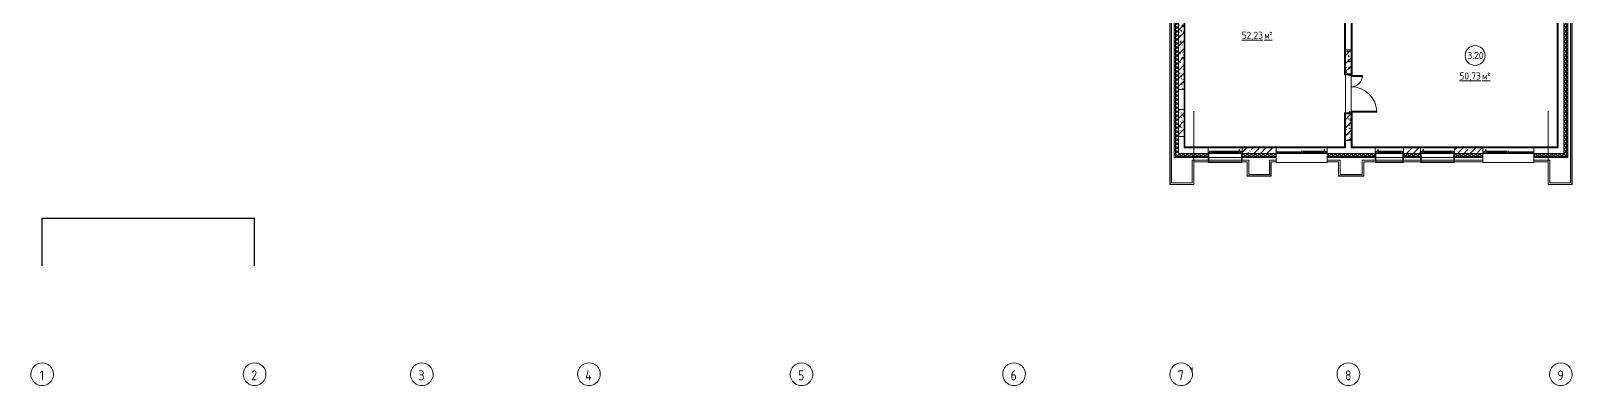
# Model space of a CAD drawing. Header units: millimetres. Extents: x -584918 to 2941280, y 3000189 to 4229862.
# Drawn here: x -465433 to -411033, y 4013582 to 4026106 of the extents above; entities that cross this region are included whole.
import ezdxf

# ---------------------------------------------------------------- set-up
doc = ezdxf.new("R2010")
doc.units = ezdxf.units.MM
doc.linetypes.add('ASVP_Невидимые', pattern=[5, 3, -2])
doc.layers.get('Defpoints').update_dxf_attribs({"lineweight": 0})
for name, color, linetype, lineweight in [('_ Окна', 7, 'Continuous', 0), ('Двери', 7, 'Continuous', 0), ('Линии', 7, 'Continuous', 0), ('Марки помещений', 7, 'Continuous', 0), ('Обобщенные модели', 7, 'Continuous', 0), ('Окна', 7, 'Continuous', 0), ('Оси', 7, 'Continuous', 0), ('Перекрытие', 7, 'Continuous', 0), ('Разрезы', 7, 'Continuous', 0), ('Стены', 7, 'Continuous', 0), ('Стены внутренние', 7, 'Continuous', 0), ('Стены наружные', 7, 'Continuous', 0), ('Стены несущие', 7, 'Continuous', 0), ('Стены отделка', 7, 'Continuous', 0), ('Стены перегородки', 7, 'Continuous', 0), ('Стены разрез', 7, 'Continuous', 0), ('Стены штриховка', 7, 'Continuous', 0)]:
    doc.layers.add(name, color=color, linetype=linetype, lineweight=lineweight)
doc.styles.add('GOST Common_1', font='', dxfattribs={"height": 700})
doc.styles.add('GOST Common_2', font='', dxfattribs={"height": 500})
doc.styles.add('GOST Common_3', font='', dxfattribs={"width": 0.9, "height": 500})
doc.styles.add('GOST Common_5', font='', dxfattribs={"width": 0.9, "height": 500})
doc.styles.get("Standard").update_dxf_attribs({"font": 'arial.ttf'})
doc.styles.get('GOST Common_1').set_extended_font_data('GOST Common')
doc.styles.get('GOST Common_2').set_extended_font_data('GOST Common')
doc.styles.get('GOST Common_3').set_extended_font_data('GOST Common')
doc.styles.get('GOST Common_5').set_extended_font_data('GOST Common')
doc.dimstyles.new('ISO-25', dxfattribs={"dimtxt": 2.5, "dimasz": 2.5, "dimexe": 1.25, "dimexo": 0.625, "dimtad": 1, "dimtxsty": 'Standard', "dimcen": 2.5, "dimadec": 0, "dimazin": 0, "dimtfac": 1, "dimtmove": 0, "dimatfit": 3, "dimfxl": 1, "dimarcsym": 0})
pattern_1 = [(45, (-440814.02, 4025236.82), (-141.4214, 141.4214), [])]
pattern_2 = [(50, (-440814.02, 4025236.82), (364.368, -31.8783), [38.1, -419.1]), (355, (-440814.02, 4025236.8), (-70.486, 382.113), [30.48, -335.28]), (100.451, (-440783.66, 4025234.16), (293.885, 350.2334), [32.38, -356.18]), (46.184, (-440814, 4025338.4), (542.1585, -84.086), [57.15, -628.65]), (96.636, (-440768.84, 4025331.4), (474.805, 494.855), [48.57, -534.27]), (351.184, (-440814, 4025338.4), (474.81, 494.85), [45.72, -502.92]), (21, (-440763.22, 4025313.02), (303.2285, -204.5305), [38.1, -419.1]), (326, (-440763.22, 4025313), (123.604, 368.376), [30.48, -335.28]), (71.451, (-440737.95, 4025295.97), (426.834, 163.843), [32.38, -356.18]), (37.5, (-440814.02, 4025236.82), (6.17665, 169.11015), [16.764, -314.452, 16.764, -323.596, -336.55]), (37.5, (-440814.02, 4025236.82), (6.17665, 169.11015), [-671.576, 16.764, -319.786]), (7.5, (-440814.02, 4025236.82), (133.6389, 200.3615), [16.764, -177.292, 16.764, -306.832, -128.27]), (7.5, (-440814.02, 4025236.82), (133.6389, 200.3615), [-517.652, 16.764, -111.506]), (327.5, (-440927.3, 4025236.82), (271.1818, -11.4584), [16.764, -110.236, 16.764, -379.476, -525.78]), (327.5, (-440927.3, 4025236.82), (271.1818, -11.4584), [-523.24, 16.764, -509.016]), (317.5, (-440978.1, 4025236.82), (296.2585, 50.8528), [16.764, -148.336, 16.764, -246.38, -373.38]), (317.5, (-440978.1, 4025236.82), (296.2585, 50.8528), [-428.244, 16.764, -356.616])]
pattern_3 = [(45, (-440814.02, 4025236.82), (-224.5064, 224.5064), []), (45, (-440589.5, 4025236.82), (-224.5064, 224.5064), [396.875, -79.375, 3.353, -76.022])]
pattern_4 = [(45, (-440814.02, 4025236.82), (-70.71068, 70.71068), []), (135, (-440814.02, 4025236.82), (-70.71068, -70.71068), [])]

# ---------------------------------------------------------------- blocks, each defined once
blk = doc.blocks.new('ASVP_ДверьДеревянная_2 полотна - Межкомнатная 1300х2000h_полотна_ Г Л _1220 в свету_-7189999-АР Этаж 03')
at = {"layer": 'Двери', "lineweight": 18}
for p, q in [((650, 1000), (610, 1000)), ((610, 1000), (610, 100)), ((650, 100), (650, 1000)), ((-680, 100), (-650, 100)), ((-680, 30), (-680, 100)), ((-640, 30), (-680, 30)), ((-650, 500), (-610, 500)), ((-650, 100), (-650, 500)), ((-610, 100), (-650, 100)), ((-650, 100), (-650, 60)), ((-650, 60), (-640, 60)), ((-640, 60), (-640, 30)), ((-610, 500), (-610, 100)), ((610, 100), (650, 100)), ((650, 60), (640, 60)), ((640, 60), (640, 30)), ((640, 30), (680, 30)), ((680, 100), (650, 100)), ((650, 100), (650, 60)), ((680, 30), (680, 100))]:
    blk.add_line(p, q, dxfattribs=at)
at = {"layer": 'Двери', "linetype": 'ASVP_Невидимые', "lineweight": 18}
for p, q in [((-700, 100), (-680, 100)), ((-700, 30), (-700, 100)), ((-680, 30), (-700, 30)), ((-680, 100), (-680, 30)), ((700, 100), (680, 100)), ((680, 100), (680, 30)), ((680, 30), (700, 30)), ((700, 30), (700, 100))]:
    blk.add_line(p, q, dxfattribs=at)
at = {"layer": 'Двери'}
for centre, radius, start, end in [((650, 100), 900, 90, 180), ((-650, 100), 400, 360, 90)]:
    blk.add_arc(centre, radius, start, end, dxfattribs=at)
blk = doc.blocks.new('ASVP_НАЛИЧНИК МДФ_Двери - Наличник дверной МДФ-7405303-АР Этаж 03')
at = {"layer": 'Обобщенные модели'}
for p, q in [((-681, 0), (-740, 0)), ((-740, 0), (-740, -5)), ((-681, -1), (-681, 0)), ((-680, 150), (-680, -1)), ((-670, -5), (-670, 150)), ((670, 150), (670, -5)), ((680, -1), (680, 150)), ((740, 0), (681, 0)), ((681, 0), (681, -1)), ((740, -5), (740, 0)), ((-735, -10), (-675, -10)), ((-680, -1), (-681, -1)), ((675, -10), (735, -10)), ((681, -1), (680, -1))]:
    blk.add_line(p, q, dxfattribs=at)
for centre, start, end in [((-735, -5), 180, 270), ((-675, -5), 270, 360), ((675, -5), 180, 270), ((735, -5), 270, 360)]:
    blk.add_arc(centre, 5, start, end, dxfattribs=at)
blk = doc.blocks.new('ASVP_НАЛИЧНИК МДФ_Двери - Наличник дверной МДФ-7488626-АР Этаж 03')
at = {"layer": 'Обобщенные модели'}
for p, q in [((-681, 0), (-740, 0)), ((-740, 0), (-740, -5)), ((-681, -1), (-681, 0)), ((-680, 20), (-680, -1)), ((-670, -5), (-670, 20)), ((670, 20), (670, -5)), ((680, -1), (680, 20)), ((740, 0), (681, 0)), ((681, 0), (681, -1)), ((740, -5), (740, 0)), ((-735, -10), (-675, -10)), ((-680, -1), (-681, -1)), ((675, -10), (735, -10)), ((681, -1), (680, -1))]:
    blk.add_line(p, q, dxfattribs=at)
for centre, start, end in [((-735, -5), 180, 270), ((-675, -5), 270, 360), ((675, -5), 180, 270), ((735, -5), 270, 360)]:
    blk.add_arc(centre, 5, start, end, dxfattribs=at)
blk = doc.blocks.new('Окно_ПВХ_1Створка_1Фрамуга-верх - ОП_2100_h_х1150_1ст1фр_ желтый-7962707-АР Этаж 03')
at = {"layer": '_ Окна'}
for p, q in [((-519, 100), (-600, 100)), ((-600, 100), (-600, 40)), ((-600, 40), (-537, 40)), ((-575, 40), (-575, 100)), ((-555, 26), (-555, 40)), ((-470, 26), (-555, 26)), ((-537, 54), (-537, 86)), ((-537, 86), (-519, 86)), ((-519, 86), (-519, 100)), ((-470, 86), (-519, 86)), ((-488, 72), (-488, 40)), ((-470, 72), (-488, 72)), ((-488, 72), (488, 72)), ((-488, 40), (-470, 40)), ((-488, 40), (488, 40)), ((-470, 86), (-470, 72)), ((-470, 40), (-470, 26)), ((470, 86), (470, 72)), ((470, 86), (519, 86)), ((470, 72), (488, 72)), ((470, 40), (470, 26)), ((488, 40), (470, 40)), ((555, 26), (470, 26)), ((488, 72), (488, 40)), ((519, 100), (519, 86)), ((600, 100), (519, 100)), ((519, 86), (537, 86)), ((537, 86), (537, 54)), ((537, 40), (600, 40)), ((555, 40), (555, 26)), ((575, 40), (575, 100)), ((600, 40), (600, 100))]:
    blk.add_line(p, q, dxfattribs=at)
at = {"layer": 'Окна'}
for p, q in [((600, 420), (-600, 420)), ((-600, 420), (-600, 400)), ((-519, 100), (519, 100)), ((-514, -34), (-514, 26)), ((-494, 26), (-494, -34)), ((-470, 86), (470, 86)), ((470, 26), (-470, 26)), ((600, 400), (600, 420)), ((-494, -34), (-514, -34))]:
    blk.add_line(p, q, dxfattribs=at)
blk = doc.blocks.new('Окно_ПВХ_1Створка_1Фрамуга-верх - ОП_2100_h_х950_1ст1фр- желтый-7962711-АР Этаж 03')
at = {"layer": '_ Окна'}
for p, q in [((-500, -40), (-437, -40)), ((-500, -100), (-500, -40)), ((-419, -100), (-500, -100)), ((-475, -40), (-475, -100)), ((-455, -26), (-455, -40)), ((-370, -26), (-455, -26)), ((-437, -54), (-437, -86)), ((-437, -86), (-419, -86)), ((-419, -86), (-419, -100)), ((-370, -86), (-419, -86)), ((-388, -40), (-370, -40)), ((-388, -72), (-388, -40)), ((-388, -40), (388, -40)), ((-370, -72), (-388, -72)), ((-388, -72), (388, -72)), ((-370, -40), (-370, -26)), ((-370, -86), (-370, -72)), ((455, -26), (370, -26)), ((370, -40), (370, -26)), ((388, -40), (370, -40)), ((370, -72), (388, -72)), ((370, -86), (370, -72)), ((370, -86), (419, -86)), ((388, -72), (388, -40)), ((419, -86), (437, -86)), ((419, -100), (419, -86)), ((500, -100), (419, -100)), ((437, -40), (500, -40)), ((437, -86), (437, -54)), ((455, -40), (455, -26)), ((475, -40), (475, -100)), ((500, -40), (500, -100))]:
    blk.add_line(p, q, dxfattribs=at)
at = {"layer": 'Окна'}
for p, q in [((-394, 34), (-414, 34)), ((-414, 34), (-414, -26)), ((-394, -26), (-394, 34)), ((-500, -420), (-500, -400)), ((500, -420), (-500, -420)), ((-419, -100), (419, -100)), ((370, -26), (-370, -26)), ((-370, -86), (370, -86)), ((500, -400), (500, -420))]:
    blk.add_line(p, q, dxfattribs=at)
blk = doc.blocks.new('Окно_ПВХ_1Створка_1Фрамуга-верх - ОП_2100_h_х1150_1ст1фр_ желтый-7962709-АР Этаж 03')
at = {"layer": '_ Окна'}
for p, q in [((-600, -40), (-537, -40)), ((-600, -100), (-600, -40)), ((-519, -100), (-600, -100)), ((-575, -40), (-575, -100)), ((-555, -26), (-555, -40)), ((-470, -26), (-555, -26)), ((-537, -54), (-537, -86)), ((-537, -86), (-519, -86)), ((-519, -86), (-519, -100)), ((-470, -86), (-519, -86)), ((-488, -40), (-470, -40)), ((-488, -72), (-488, -40)), ((-488, -40), (488, -40)), ((-470, -72), (-488, -72)), ((-488, -72), (488, -72)), ((-470, -40), (-470, -26)), ((-470, -86), (-470, -72)), ((555, -26), (470, -26)), ((470, -40), (470, -26)), ((488, -40), (470, -40)), ((470, -72), (488, -72)), ((470, -86), (470, -72)), ((470, -86), (519, -86)), ((488, -72), (488, -40)), ((519, -86), (537, -86)), ((519, -100), (519, -86)), ((600, -100), (519, -100)), ((537, -40), (600, -40)), ((537, -86), (537, -54)), ((555, -40), (555, -26)), ((575, -40), (575, -100)), ((600, -40), (600, -100))]:
    blk.add_line(p, q, dxfattribs=at)
at = {"layer": 'Окна'}
for p, q in [((-494, 34), (-514, 34)), ((-514, 34), (-514, -26)), ((-494, -26), (-494, 34)), ((-600, -420), (-600, -400)), ((600, -420), (-600, -420)), ((-519, -100), (519, -100)), ((470, -26), (-470, -26)), ((-470, -86), (470, -86)), ((600, -400), (600, -420))]:
    blk.add_line(p, q, dxfattribs=at)
blk = doc.blocks.new('Окно_ПВХ_2Створки_1Фрамуга-верх - ОП_2100_h_х1750_2ст1фр_желтый-7962708-АР Этаж 03')
at = {"layer": '_ Окна'}
for p, q in [((-819, 100), (-900, 100)), ((-900, 100), (-900, 40)), ((-900, 40), (-837, 40)), ((-875, 40), (-875, 100)), ((-855, 26), (-855, 40)), ((-770, 26), (-855, 26)), ((-837, 54), (-837, 86)), ((-837, 86), (-819, 86)), ((-819, 86), (-819, 100)), ((-770, 86), (-819, 86)), ((-788, 72), (-788, 40)), ((-770, 72), (-788, 72)), ((-788, 72), (-69, 72)), ((-788, 40), (-770, 40)), ((-788, 40), (-69, 40)), ((-770, 86), (-770, 72)), ((-770, 40), (-770, 26)), ((-87, 86), (-87, 72)), ((-87, 86), (-38, 86)), ((-87, 72), (-69, 72)), ((-87, 40), (-87, 26)), ((-69, 40), (-87, 40)), ((-2, 26), (-87, 26)), ((-69, 72), (-69, 40)), ((38, 100), (-38, 100)), ((-38, 100), (-38, 86)), ((-38, 86), (-20, 86)), ((-20, 86), (-20, 54)), ((-20, 40), (20, 40)), ((-2, 40), (-2, 26)), ((20, 54), (20, 86)), ((20, 86), (38, 86)), ((20, 54), (837, 54)), ((20, 54), (38, 54)), ((38, 40), (20, 40)), ((38, 86), (38, 100)), ((38, 86), (819, 86)), ((38, 54), (38, 40)), ((819, 100), (819, 86)), ((900, 100), (819, 100)), ((819, 86), (837, 86)), ((819, 54), (819, 40)), ((837, 54), (819, 54)), ((837, 40), (819, 40)), ((837, 86), (837, 54)), ((837, 40), (900, 40)), ((875, 40), (875, 100)), ((900, 40), (900, 100))]:
    blk.add_line(p, q, dxfattribs=at)
at = {"layer": 'Окна'}
for p, q in [((900, 420), (-900, 420)), ((-900, 420), (-900, 100)), ((-900, 100), (900, 100)), ((-814, -34), (-814, 26)), ((-794, 26), (-794, -34)), ((-770, 86), (-87, 86)), ((-87, 26), (-770, 26)), ((819, 40), (38, 40)), ((900, 100), (900, 420)), ((-794, -34), (-814, -34))]:
    blk.add_line(p, q, dxfattribs=at)
blk = doc.blocks.new('Окно_ПВХ_2Створки_1Фрамуга-верх - ОП_2100_h_х1750_2ст1фр_желтый-7962710-АР Этаж 03')
at = {"layer": '_ Окна'}
for p, q in [((-900, -40), (-837, -40)), ((-900, -100), (-900, -40)), ((-819, -100), (-900, -100)), ((-875, -40), (-875, -100)), ((-855, -26), (-855, -40)), ((-770, -26), (-855, -26)), ((-837, -54), (-837, -86)), ((-837, -86), (-819, -86)), ((-819, -86), (-819, -100)), ((-770, -86), (-819, -86)), ((-788, -40), (-770, -40)), ((-788, -72), (-788, -40)), ((-788, -40), (-69, -40)), ((-770, -72), (-788, -72)), ((-788, -72), (-69, -72)), ((-770, -40), (-770, -26)), ((-770, -86), (-770, -72)), ((-2, -26), (-87, -26)), ((-87, -40), (-87, -26)), ((-69, -40), (-87, -40)), ((-87, -72), (-69, -72)), ((-87, -86), (-87, -72)), ((-87, -86), (-38, -86)), ((-69, -72), (-69, -40)), ((-38, -86), (-20, -86)), ((-38, -100), (-38, -86)), ((38, -100), (-38, -100)), ((-20, -40), (20, -40)), ((-20, -86), (-20, -54)), ((-2, -40), (-2, -26)), ((38, -40), (20, -40)), ((20, -54), (20, -86)), ((20, -54), (837, -54)), ((20, -54), (38, -54)), ((20, -86), (38, -86)), ((38, -54), (38, -40)), ((38, -86), (38, -100)), ((38, -86), (819, -86)), ((837, -40), (819, -40)), ((819, -54), (819, -40)), ((837, -54), (819, -54)), ((819, -86), (837, -86)), ((819, -100), (819, -86)), ((900, -100), (819, -100)), ((837, -40), (900, -40)), ((837, -86), (837, -54)), ((875, -40), (875, -100)), ((900, -40), (900, -100))]:
    blk.add_line(p, q, dxfattribs=at)
at = {"layer": 'Окна'}
for p, q in [((-794, 34), (-814, 34)), ((-814, 34), (-814, -26)), ((-794, -26), (-794, 34)), ((-900, -100), (900, -100)), ((-900, -420), (-900, -100)), ((900, -420), (-900, -420)), ((-87, -26), (-770, -26)), ((-770, -86), (-87, -86)), ((819, -40), (38, -40)), ((900, -100), (900, -420))]:
    blk.add_line(p, q, dxfattribs=at)
blk = doc.blocks.new('Стены 36 - Стены 10-7694722-АР Этаж 03')
at = {"layer": 'Стены разрез'}
for p, q in [((27506, -3451), (27506, -3693)), ((27506, -3693), (27531, -3693)), ((27531, -3693), (27531, -3451)), ((28681, -3451), (28681, -3693)), ((28681, -3693), (28706, -3693)), ((28706, -3693), (28706, -3451))]:
    blk.add_line(p, q, dxfattribs=at)
blk = doc.blocks.new('Стены 38 - Стены 10-7694756-АР Этаж 03')
at = {"layer": 'Стены разрез'}
for p, q in [((27306, -3451), (27306, -3693)), ((27306, -3693), (27331, -3693)), ((27331, -3693), (27331, -3451)), ((28481, -3451), (28481, -3693)), ((28481, -3693), (28506, -3693)), ((28506, -3693), (28506, -3451))]:
    blk.add_line(p, q, dxfattribs=at)
blk = doc.blocks.new('Стены 39 - Стены 10-7694773-АР Этаж 03')
at = {"layer": 'Стены разрез'}
for p, q in [((27306, -3451), (27306, -3693)), ((27306, -3693), (27331, -3693)), ((27331, -3693), (27331, -3451)), ((28281, -3451), (28281, -3693)), ((28281, -3693), (28306, -3693)), ((28306, -3693), (28306, -3451))]:
    blk.add_line(p, q, dxfattribs=at)
blk = doc.blocks.new('Ось сетки - Круг_Ø8 мм-6577-АР Этаж 03')
at = {"layer": 'Оси'}
for start, end in [(360, 180), (180, 360)]:
    blk.add_arc((0, 0), 4, start, end, dxfattribs=at)
blk = doc.blocks.new('ASVP_Марка_Помещение_ДваЗначения - Номер Площадь-685795-АР Этаж 03')
at = {"layer": 'Марки помещений'}
blk.add_circle((0, 0), 3.5, dxfattribs=at)
blk = doc.blocks.new('*D1171')
at = {"color": 0, "lineweight": -2, "transparency": 16777216}
for p, q in [((-465033, 4017817), (-465033, 4019505)), ((-465031, 4019504), (-457536, 4019504)), ((-457533, 4017817), (-457533, 4019505))]:
    blk.add_line(p, q, dxfattribs=at)
at = {"color": 0, "transparency": 16777216}
for points in [[(-465031, 4019504), (-465031, 4019503), (-465033, 4019504)], [(-457536, 4019504), (-457536, 4019503), (-457533, 4019504)]]:
    blk.add_solid(points, dxfattribs=at)
at = {"layer": 'Defpoints', "color": 0, "transparency": 16777216}
for p in [(-457533, 4019504), (-465033, 4017816), (-457533, 4017816)]:
    blk.add_point(p, dxfattribs=at)
at = {"color": 0, "transparency": 16777216, "insert": (-461283, 4019506), "char_height": 2.5, "attachment_point": 5}
blk.add_mtext('7500', dxfattribs=at)

msp = doc.modelspace()

# ---------------------------------------------------------------- hatches: boundary and pattern name
at = {"layer": 'Стены внутренние'}
h = msp.add_hatch(dxfattribs=at)
h.set_pattern_fill('FP_4', color=256, style=0, pattern_type=2)
h.set_pattern_definition(pattern_1)
h.paths.add_polyline_path([(-419033.121, 4022236.149), (-418833.121, 4022236.149), (-418833.121, 4023186.149), (-419033.121, 4023186.149), (-419033.121, 4022491.798)])
h.paths.add_polyline_path([(-418833.121, 4024586.149), (-418833.121, 4025436.149), (-419033.121, 4025436.149), (-419033.121, 4024586.149), (-418903.121, 4024586.149)])
h = msp.add_hatch(dxfattribs=at)
h.set_pattern_fill('FP_5', color=256, style=0, pattern_type=2)
h.set_pattern_definition(pattern_2)
h.paths.add_polyline_path([(-419033.121, 4022236.149), (-418833.121, 4022236.149), (-418833.121, 4023186.149), (-419033.121, 4023186.149), (-419033.121, 4022491.798)])
h.paths.add_polyline_path([(-418833.121, 4024586.149), (-418833.121, 4025436.149), (-419033.121, 4025436.149), (-419033.121, 4024586.149), (-418903.121, 4024586.149)])
h = msp.add_hatch(dxfattribs=at)
h.set_pattern_fill('FP_2', color=256, style=0, pattern_type=2)
h.set_pattern_definition(pattern_3)
h.paths.add_polyline_path([(-422620.717, 4021786.149), (-421483.121, 4021786.149), (-421483.121, 4021986.149), (-422683.121, 4021986.149), (-422683.121, 4021786.149)])
h = msp.add_hatch(dxfattribs=at)
h.set_pattern_fill('FP_2', color=256, style=0, pattern_type=2)
h.set_pattern_definition(pattern_3)
h.paths.add_polyline_path([(-414922.24, 4021786.149), (-414183.121, 4021786.149), (-414183.121, 4021986.149), (-415183.121, 4021986.149), (-415183.121, 4021786.149)])
h.paths.add_polyline_path([(-416383.121, 4021786.149), (-416383.121, 4021986.149), (-416983.121, 4021986.149), (-416983.121, 4021786.149), (-416846.859, 4021786.149)])
at = {"layer": 'Стены наружные'}
h = msp.add_hatch(dxfattribs=at)
h.set_pattern_fill('FP_1', color=256, style=0, pattern_type=2)
h.set_pattern_definition(pattern_4)
h.paths.add_polyline_path([(-411233.121, 4021686.149), (-411233.121, 4034336.149), (-411333.121, 4034336.149), (-411333.121, 4021686.149)])
h.paths.add_polyline_path([(-411233.121, 4035536.149), (-411233.121, 4036063.367), (-411333.121, 4036103.665), (-411333.121, 4035536.149)])
h = msp.add_hatch(dxfattribs=at)
h.set_pattern_fill('FP_1', color=256, style=0, pattern_type=2)
h.set_pattern_definition(pattern_4)
h.paths.add_polyline_path([(-411183.121, 4021636.149), (-411183.121, 4034336.149), (-411233.121, 4034336.149), (-411233.121, 4021636.149)])
h.paths.add_polyline_path([(-411183.121, 4035536.149), (-411183.121, 4036151.032), (-411233.121, 4036171.181), (-411233.121, 4035536.149)])
h = msp.add_hatch(dxfattribs=at)
h.set_pattern_fill('FP_1', color=256, style=0, pattern_type=2)
h.set_pattern_definition(pattern_4)
h.paths.add_polyline_path([(-425083.121, 4021686.149), (-425033.121, 4021686.149), (-425033.121, 4027086.149), (-425083.121, 4027086.149), (-425083.121, 4021688.323)])
h = msp.add_hatch(dxfattribs=at)
h.set_pattern_fill('FP_1', color=256, style=0, pattern_type=2)
h.set_pattern_definition(pattern_4)
h.paths.add_polyline_path([(-424933.121, 4021786.149), (-424933.121, 4027186.149), (-425033.121, 4027186.149), (-425033.121, 4021786.149)])
h = msp.add_hatch(dxfattribs=at)
h.set_pattern_fill('FP_4', color=256, style=0, pattern_type=2)
h.set_pattern_definition(pattern_1)
h.paths.add_polyline_path([(-424933.121, 4024036.149), (-424733.121, 4024036.149), (-424733.121, 4026986.149), (-424933.121, 4026986.149), (-424933.121, 4024660.187)])
h = msp.add_hatch(dxfattribs=at)
h.set_pattern_fill('FP_5', color=256, style=0, pattern_type=2)
h.set_pattern_definition(pattern_2)
h.paths.add_polyline_path([(-424933.121, 4024036.149), (-424733.121, 4024036.149), (-424733.121, 4026986.149), (-424933.121, 4026986.149), (-424933.121, 4024660.187)])
h = msp.add_hatch(dxfattribs=at)
h.set_pattern_fill('FP_4', color=256, style=0, pattern_type=2)
h.set_pattern_definition(pattern_1)
h.paths.add_polyline_path([(-424733.121, 4022386.149), (-424733.121, 4023336.149), (-424933.121, 4023336.149), (-424933.121, 4022386.149)])
h = msp.add_hatch(dxfattribs=at)
h.set_pattern_fill('FP_5', color=256, style=0, pattern_type=2)
h.set_pattern_definition(pattern_2)
h.paths.add_polyline_path([(-424733.121, 4022386.149), (-424733.121, 4023336.149), (-424933.121, 4023336.149), (-424933.121, 4022386.149)])
h = msp.add_hatch(dxfattribs=at)
h.set_pattern_fill('FP_1', color=256, style=0, pattern_type=2)
h.set_pattern_definition(pattern_4)
h.paths.add_polyline_path([(-411233.121, 4021636.149), (-411233.121, 4021686.149), (-412383.121, 4021686.149), (-412383.121, 4021636.149), (-411233.318, 4021636.149)])
h.paths.add_polyline_path([(-414183.121, 4021636.149), (-414183.121, 4021686.149), (-415183.121, 4021686.149), (-415183.121, 4021636.149)])
h.paths.add_polyline_path([(-416846.859, 4021636.149), (-416383.121, 4021636.149), (-416383.121, 4021686.149), (-416983.121, 4021686.149), (-416983.121, 4021636.149)])
h.paths.add_polyline_path([(-418771.479, 4021636.149), (-417983.121, 4021636.149), (-417983.121, 4021686.149), (-419683.121, 4021686.149), (-419683.121, 4021636.149)])
h.paths.add_polyline_path([(-422620.717, 4021636.149), (-421483.121, 4021636.149), (-421483.121, 4021686.149), (-422683.121, 4021686.149), (-422683.121, 4021636.149)])
h.paths.add_polyline_path([(-424545.337, 4021636.149), (-423883.121, 4021636.149), (-423883.121, 4021686.149), (-425083.121, 4021686.149), (-425083.121, 4021636.149), (-424713.121, 4021636.149)])
h = msp.add_hatch(dxfattribs=at)
h.set_pattern_fill('FP_1', color=256, style=0, pattern_type=2)
h.set_pattern_definition(pattern_4)
h.paths.add_polyline_path([(-411333.121, 4021686.149), (-411333.121, 4021786.149), (-412383.121, 4021786.149), (-412383.121, 4021686.149)])
h.paths.add_polyline_path([(-414183.121, 4021686.149), (-414183.121, 4021786.149), (-415183.121, 4021786.149), (-415183.121, 4021686.149)])
h.paths.add_polyline_path([(-416983.121, 4021686.149), (-416383.121, 4021686.149), (-416383.121, 4021786.149), (-416983.121, 4021786.149), (-416983.121, 4021769.001)])
h.paths.add_polyline_path([(-417983.121, 4021686.149), (-417983.121, 4021786.149), (-419683.121, 4021786.149), (-419683.121, 4021686.149), (-418771.479, 4021686.149)])
h.paths.add_polyline_path([(-421483.121, 4021686.149), (-421483.121, 4021786.149), (-422683.121, 4021786.149), (-422683.121, 4021686.149), (-422620.717, 4021686.149)])
h.paths.add_polyline_path([(-425032.168, 4021686.149), (-423883.121, 4021686.149), (-423883.121, 4021786.149), (-425033.121, 4021786.149), (-425033.121, 4021686.149)])

# ---------------------------------------------------------------- linework, layer by layer
at = {"layer": 'Линии'}
for p, q in [((-424383.121, 4023270.263), (-424383.121, 4020686.149)), ((-411883.121, 4023270.263), (-411883.121, 4020686.149))]:
    msp.add_line(p, q, dxfattribs=at)
at = {"layer": 'Перекрытие'}
for p, q in [((-419033.121, 4024566.149), (-419033.121, 4024586.149)), ((-419033.121, 4023216.149), (-419033.121, 4024556.149)), ((-418833.121, 4024496.149), (-418833.121, 4023276.149)), ((-419033.121, 4023186.149), (-419033.121, 4023206.149))]:
    msp.add_line(p, q, dxfattribs=at)
at = {"layer": 'Стены внутренние'}
for p, q in [((-424703.121, 4030756.149), (-424703.121, 4022016.149)), ((-419063.121, 4024626.149), (-419063.121, 4029216.149)), ((-418803.121, 4028956.149), (-418803.121, 4024626.149)), ((-411563.121, 4022016.149), (-411563.121, 4028961.149)), ((-419063.121, 4024626.149), (-419058.121, 4024626.149)), ((-418803.121, 4024626.149), (-418808.121, 4024626.149)), ((-419063.121, 4022016.149), (-419063.121, 4023146.149)), ((-419063.121, 4023146.149), (-419058.121, 4023146.149)), ((-418803.121, 4023146.149), (-418808.121, 4023146.149)), ((-418803.121, 4023146.149), (-418803.121, 4022016.149)), ((-424703.121, 4022016.149), (-419063.121, 4022016.149)), ((-423883.121, 4021846.149), (-423883.121, 4021986.149)), ((-419683.121, 4021986.149), (-419683.121, 4021846.149)), ((-418803.121, 4022016.149), (-411563.121, 4022016.149)), ((-417983.121, 4021846.149), (-417983.121, 4021986.149)), ((-412383.121, 4021986.149), (-412383.121, 4021846.149))]:
    msp.add_line(p, q, dxfattribs=at)
at = {"layer": 'Стены наружные'}
for p, q in [((-422708.121, 4021636.149), (-423858.121, 4021636.149)), ((-423858.121, 4021544.149), (-422708.121, 4021544.149)), ((-422708.121, 4021486.149), (-423858.121, 4021486.149)), ((-417008.121, 4021636.149), (-417958.121, 4021636.149)), ((-417958.121, 4021544.149), (-417008.121, 4021544.149)), ((-417008.121, 4021486.149), (-417958.121, 4021486.149)), ((-415208.121, 4021636.149), (-416358.121, 4021636.149)), ((-416358.121, 4021544.149), (-415208.121, 4021544.149)), ((-415208.121, 4021486.149), (-416358.121, 4021486.149))]:
    msp.add_line(p, q, dxfattribs=at)
at = {"layer": 'Стены несущие'}
for p, q in [((-424933.121, 4026986.149), (-424933.121, 4024036.149)), ((-424733.121, 4024036.149), (-424733.121, 4026986.149)), ((-418833.121, 4025436.149), (-419033.121, 4025436.149)), ((-419033.121, 4025436.149), (-419033.121, 4024586.149)), ((-419033.121, 4024586.149), (-419033.121, 4025436.149)), ((-418833.121, 4024586.149), (-418833.121, 4025436.149)), ((-418833.121, 4025436.149), (-418833.121, 4024586.149)), ((-419033.121, 4024586.149), (-418903.121, 4024586.149)), ((-424933.121, 4024036.149), (-424733.121, 4024036.149)), ((-424733.121, 4023336.149), (-424933.121, 4023336.149)), ((-424933.121, 4023336.149), (-424933.121, 4022386.149)), ((-424733.121, 4022386.149), (-424733.121, 4023336.149)), ((-418903.121, 4023186.149), (-419033.121, 4023186.149)), ((-419033.121, 4023186.149), (-419033.121, 4022236.149)), ((-419033.121, 4022236.149), (-419033.121, 4023186.149)), ((-418833.121, 4022236.149), (-418833.121, 4023186.149)), ((-418833.121, 4023186.149), (-418833.121, 4022236.149)), ((-424933.121, 4022386.149), (-424733.121, 4022386.149)), ((-421483.121, 4021986.149), (-422683.121, 4021986.149)), ((-422683.121, 4021986.149), (-422683.121, 4021846.149)), ((-421483.121, 4021846.149), (-421483.121, 4021986.149)), ((-419033.121, 4022236.149), (-418833.121, 4022236.149)), ((-416383.121, 4021986.149), (-416983.121, 4021986.149)), ((-416983.121, 4021986.149), (-416983.121, 4021846.149)), ((-416383.121, 4021846.149), (-416383.121, 4021986.149)), ((-414183.121, 4021986.149), (-415183.121, 4021986.149)), ((-415183.121, 4021986.149), (-415183.121, 4021846.149)), ((-414183.121, 4021846.149), (-414183.121, 4021986.149)), ((-422683.121, 4021786.149), (-421483.121, 4021786.149)), ((-416983.121, 4021786.149), (-416383.121, 4021786.149)), ((-415183.121, 4021786.149), (-414183.121, 4021786.149))]:
    msp.add_line(p, q, dxfattribs=at)
at = {"layer": 'Стены отделка'}
for p, q in [((-411091.121, 4034336.149), (-411091.121, 4020744.149)), ((-411033.121, 4020686.149), (-411033.121, 4034361.149)), ((-424733.121, 4030786.149), (-424733.121, 4021986.149)), ((-424713.121, 4022006.149), (-424713.121, 4030766.149)), ((-419053.121, 4029206.149), (-419053.121, 4024586.149)), ((-419033.121, 4025436.149), (-419033.121, 4029186.149)), ((-418833.121, 4028986.149), (-418833.121, 4025436.149)), ((-418813.121, 4024586.149), (-418813.121, 4028966.149)), ((-411553.121, 4028976.149), (-411553.121, 4022006.149)), ((-411533.121, 4021986.149), (-411533.121, 4028976.149)), ((-425233.121, 4026886.149), (-425233.121, 4020686.149)), ((-425175.121, 4020744.149), (-425175.121, 4026944.149)), ((-419053.121, 4024586.149), (-419033.121, 4024586.149)), ((-418833.121, 4024586.149), (-418813.121, 4024586.149)), ((-419033.121, 4023186.149), (-419053.121, 4023186.149)), ((-419053.121, 4023186.149), (-419053.121, 4022006.149)), ((-418813.121, 4023186.149), (-418833.121, 4023186.149)), ((-418813.121, 4022006.149), (-418813.121, 4023186.149)), ((-424733.121, 4021986.149), (-419033.121, 4021986.149)), ((-419053.121, 4022006.149), (-424713.121, 4022006.149)), ((-419033.121, 4021986.149), (-419033.121, 4022236.149)), ((-418833.121, 4022236.149), (-418833.121, 4021986.149)), ((-418833.121, 4021986.149), (-411533.121, 4021986.149)), ((-411553.121, 4022006.149), (-418813.121, 4022006.149)), ((-423858.121, 4021544.149), (-424441.121, 4021544.149)), ((-424441.121, 4021544.149), (-424441.121, 4020744.149)), ((-424383.121, 4021486.149), (-423858.121, 4021486.149)), ((-424383.121, 4020686.149), (-424383.121, 4021486.149)), ((-423858.121, 4021486.149), (-423858.121, 4021544.149)), ((-422450.121, 4021544.149), (-422708.121, 4021544.149)), ((-422708.121, 4021544.149), (-422708.121, 4021486.149)), ((-422708.121, 4021486.149), (-422508.121, 4021486.149)), ((-422508.121, 4021486.149), (-422508.121, 4020986.149)), ((-422450.121, 4021044.149), (-422450.121, 4021544.149)), ((-421716.121, 4021544.149), (-421716.121, 4021044.149)), ((-421483.121, 4021544.149), (-421716.121, 4021544.149)), ((-421658.121, 4020986.149), (-421658.121, 4021486.149)), ((-421658.121, 4021486.149), (-421483.121, 4021486.149)), ((-419225.121, 4021544.149), (-419683.121, 4021544.149)), ((-419683.121, 4021486.149), (-419283.121, 4021486.149)), ((-419283.121, 4021486.149), (-419283.121, 4020986.149)), ((-419225.121, 4021044.149), (-419225.121, 4021544.149)), ((-418441.121, 4021544.149), (-418441.121, 4021044.149)), ((-417958.121, 4021544.149), (-418441.121, 4021544.149)), ((-418383.121, 4020986.149), (-418383.121, 4021486.149)), ((-418383.121, 4021486.149), (-417958.121, 4021486.149)), ((-417958.121, 4021486.149), (-417958.121, 4021544.149)), ((-416358.121, 4021544.149), (-417008.121, 4021544.149)), ((-417008.121, 4021544.149), (-417008.121, 4021486.149)), ((-417008.121, 4021486.149), (-416358.121, 4021486.149)), ((-416358.121, 4021486.149), (-416358.121, 4021544.149)), ((-414183.121, 4021544.149), (-415208.121, 4021544.149)), ((-415208.121, 4021544.149), (-415208.121, 4021486.149)), ((-415208.121, 4021486.149), (-414183.121, 4021486.149)), ((-411825.121, 4021544.149), (-412383.121, 4021544.149)), ((-412383.121, 4021486.149), (-411883.121, 4021486.149)), ((-411883.121, 4021486.149), (-411883.121, 4020686.149)), ((-411825.121, 4020744.149), (-411825.121, 4021544.149)), ((-424441.121, 4020744.149), (-425175.121, 4020744.149)), ((-422508.121, 4020986.149), (-421658.121, 4020986.149)), ((-421716.121, 4021044.149), (-422450.121, 4021044.149)), ((-419283.121, 4020986.149), (-418383.121, 4020986.149)), ((-418441.121, 4021044.149), (-419225.121, 4021044.149)), ((-411091.121, 4020744.149), (-411825.121, 4020744.149)), ((-425233.121, 4020686.149), (-424383.121, 4020686.149)), ((-411883.121, 4020686.149), (-411033.121, 4020686.149))]:
    msp.add_line(p, q, dxfattribs=at)
at = {"layer": 'Стены перегородки'}
for p, q in [((-411333.121, 4034336.149), (-411333.121, 4021786.149)), ((-411183.121, 4021636.149), (-411183.121, 4034336.149)), ((-425083.121, 4027036.149), (-425083.121, 4021636.149)), ((-424933.121, 4021786.149), (-424933.121, 4027186.149)), ((-425083.121, 4021636.149), (-423883.121, 4021636.149)), ((-423883.121, 4021786.149), (-424933.121, 4021786.149)), ((-423883.121, 4021636.149), (-423883.121, 4021786.149)), ((-422683.121, 4021786.149), (-422683.121, 4021636.149)), ((-422683.121, 4021636.149), (-421483.121, 4021636.149)), ((-417983.121, 4021786.149), (-419683.121, 4021786.149)), ((-419683.121, 4021636.149), (-417983.121, 4021636.149)), ((-417983.121, 4021636.149), (-417983.121, 4021786.149)), ((-416983.121, 4021786.149), (-416983.121, 4021636.149)), ((-416983.121, 4021636.149), (-416383.121, 4021636.149)), ((-416383.121, 4021636.149), (-416383.121, 4021786.149)), ((-415183.121, 4021786.149), (-415183.121, 4021636.149)), ((-415183.121, 4021636.149), (-414183.121, 4021636.149)), ((-411333.121, 4021786.149), (-412383.121, 4021786.149)), ((-412383.121, 4021636.149), (-411183.121, 4021636.149))]:
    msp.add_line(p, q, dxfattribs=at)
at = {"layer": 'Стены штриховка'}
for p, q in [((-411233.121, 4021686.149), (-411233.121, 4034336.149)), ((-411041.121, 4020694.149), (-411041.121, 4034361.149)), ((-425225.121, 4026894.149), (-425225.121, 4020694.149)), ((-425033.121, 4027086.149), (-425033.121, 4021686.149)), ((-425033.121, 4021686.149), (-423883.121, 4021686.149)), ((-423858.121, 4021494.149), (-424391.121, 4021494.149)), ((-424391.121, 4020694.149), (-424391.121, 4021494.149)), ((-422500.121, 4021494.149), (-422708.121, 4021494.149)), ((-422683.121, 4021686.149), (-421483.121, 4021686.149)), ((-422500.121, 4021494.149), (-422500.121, 4020994.149)), ((-421666.121, 4020994.149), (-421666.121, 4021494.149)), ((-421483.121, 4021494.149), (-421666.121, 4021494.149)), ((-419683.121, 4021686.149), (-417983.121, 4021686.149)), ((-419275.121, 4021494.149), (-419683.121, 4021494.149)), ((-419275.121, 4021494.149), (-419275.121, 4020994.149)), ((-418391.121, 4020994.149), (-418391.121, 4021494.149)), ((-417958.121, 4021494.149), (-418391.121, 4021494.149)), ((-416358.121, 4021494.149), (-417008.121, 4021494.149)), ((-416983.121, 4021686.149), (-416383.121, 4021686.149)), ((-414183.121, 4021494.149), (-415208.121, 4021494.149)), ((-415183.121, 4021686.149), (-414183.121, 4021686.149)), ((-412383.121, 4021686.149), (-411233.121, 4021686.149)), ((-411875.121, 4021494.149), (-412383.121, 4021494.149)), ((-411875.121, 4021494.149), (-411875.121, 4020694.149)), ((-421666.121, 4020994.149), (-422500.121, 4020994.149)), ((-418391.121, 4020994.149), (-419275.121, 4020994.149)), ((-424391.121, 4020694.149), (-425225.121, 4020694.149)), ((-411041.121, 4020694.149), (-411875.121, 4020694.149))]:
    msp.add_line(p, q, dxfattribs=at)

# ---------------------------------------------------------------- block references
at = {"layer": 'Двери', "rotation": 269.9999999999999}
msp.add_blockref('ASVP_ДверьДеревянная_2 полотна - Межкомнатная 1300х2000h_полотна_ Г Л _1220 в свету_-7189999-АР Этаж 03', (-418933.121, 4023886.149), dxfattribs=at)
at = {"layer": 'Марки помещений', "xscale": 99.99999999999993, "yscale": 99.99999999999993, "zscale": 99.99999999999993}
msp.add_blockref('ASVP_Марка_Помещение_ДваЗначения - Номер Площадь-685795-АР Этаж 03', (-414459.771, 4025236.816), dxfattribs=at)
at = {"layer": 'Обобщенные модели'}
for name, p, rotation in [('ASVP_НАЛИЧНИК МДФ_Двери - Наличник дверной МДФ-7405303-АР Этаж 03', (-419053.121, 4023886.149), 269.9999999999999), ('ASVP_НАЛИЧНИК МДФ_Двери - Наличник дверной МДФ-7488626-АР Этаж 03', (-418813.121, 4023886.149), 89.99999999999972)]:
    msp.add_blockref(name, p, dxfattribs=dict(at, rotation=rotation))
at = {"layer": 'Окна', "rotation": 180}
for name, p in [('Окно_ПВХ_1Створка_1Фрамуга-верх - ОП_2100_h_х1150_1ст1фр_ желтый-7962707-АР Этаж 03', (-423283.121, 4021886.149)), ('Окно_ПВХ_2Створки_1Фрамуга-верх - ОП_2100_h_х1750_2ст1фр_желтый-7962708-АР Этаж 03', (-420583.121, 4021886.149))]:
    msp.add_blockref(name, p, dxfattribs=at)
at = {"layer": 'Окна'}
for name, p in [('Окно_ПВХ_1Створка_1Фрамуга-верх - ОП_2100_h_х950_1ст1фр- желтый-7962711-АР Этаж 03', (-417483.121, 4021886.149)), ('Окно_ПВХ_1Створка_1Фрамуга-верх - ОП_2100_h_х1150_1ст1фр_ желтый-7962709-АР Этаж 03', (-415783.121, 4021886.149)), ('Окно_ПВХ_2Створки_1Фрамуга-верх - ОП_2100_h_х1750_2ст1фр_желтый-7962710-АР Этаж 03', (-413283.121, 4021886.149))]:
    msp.add_blockref(name, p, dxfattribs=at)
at = {"layer": 'Оси', "xscale": 99.99999999999993, "yscale": 99.99999999999993, "zscale": 99.99999999999993, "rotation": 180}
for p in [(-465033.121, 4013999.422), (-457533.121, 4013999.422), (-451633.121, 4013999.422), (-445733.121, 4013999.422), (-438233.121, 4013999.422), (-430733.121, 4013999.422), (-424833.121, 4013999.422), (-418933.121, 4013999.422), (-411433.121, 4013999.422)]:
    msp.add_blockref('Ось сетки - Круг_Ø8 мм-6577-АР Этаж 03', p, dxfattribs=at)
at = {"layer": 'Стены'}
for name, p in [('Стены 38 - Стены 10-7694756-АР Этаж 03', (-451189.02, 4025236.816)), ('Стены 39 - Стены 10-7694773-АР Этаж 03', (-445289.02, 4025236.816)), ('Стены 36 - Стены 10-7694722-АР Этаж 03', (-443889.02, 4025236.816))]:
    msp.add_blockref(name, p, dxfattribs=at)

# ---------------------------------------------------------------- texts
at = {"layer": 'Марки помещений', "char_height": 250, "attachment_point": 1}
for s, insert, width, style in [('\\L52,23 ', (-422697.103, 4026074.604), 966.83512, 'GOST Common_2'), ('\\L\\fGOST Common|b0|i0|c204|p34|;\\W.9;\\Lм', (-421899.385, 4026074.604), 216.45562, 'GOST Common_2'), ('\\L\\fGOST Common|b0|i0|c238|p34|;\\W.9;\\L²', (-421720.791, 4026074.604), 165.94931, 'GOST Common_3'), ('3.20', (-414728.428, 4025364.542), 663.79725, 'GOST Common_2'), ('\\L50,73 ', (-415009.214, 4024640.011), 966.83512, 'GOST Common_2'), ('\\L\\fGOST Common|b0|i0|c204|p34|;\\W.9;\\Lм', (-414211.495, 4024640.011), 216.45562, 'GOST Common_2'), ('\\L\\fGOST Common|b0|i0|c238|p34|;\\W.9;\\L²', (-414032.901, 4024640.011), 165.94931, 'GOST Common_3')]:
    msp.add_mtext(s, dxfattribs=dict(at, insert=insert, width=width, style=style))
at = {"layer": 'Оси', "char_height": 350, "attachment_point": 1, "style": 'GOST Common_1'}
for s, insert, width in [('\\fGOST Common|b0|i0|c204|p34|;\\W.9;1', (-465115.99, 4014136.701), 187.59487), ('\\fGOST Common|b0|i0|c204|p34|;\\W.9;2', (-457651.54, 4014136.701), 274.17712), ('\\fGOST Common|b0|i0|c204|p34|;\\W.9;3', (-451748.84, 4014136.701), 266.96194), ('\\fGOST Common|b0|i0|c204|p34|;\\W.9;4', (-445866.39, 4014136.701), 310.25306), ('\\fGOST Common|b0|i0|c204|p34|;\\W.9;5', (-438351.54, 4014136.701), 274.17712), ('\\fGOST Common|b0|i0|c204|p34|;\\W.9;6', (-430851.54, 4014136.701), 274.17712), ('\\fGOST Common|b0|i0|c204|p34|;\\W.9;7', (-424951.54, 4014136.701), 274.17712), ('\\fGOST Common|b0|i0|c204|p34|;\\W.9;8', (-419051.54, 4014136.701), 274.17712), ('\\fGOST Common|b0|i0|c204|p34|;\\W.9;9', (-411551.54, 4014136.701), 274.17712)]:
    msp.add_mtext(s, dxfattribs=dict(at, insert=insert, width=width))
at = {"layer": 'Разрезы', "insert": (-424524.258, 4014246.506), "char_height": 350, "width": 166.751, "attachment_point": 1, "style": 'GOST Common_5'}
msp.add_mtext('\\fGOST Common|b0|i0|c204|p34|;\\W.8;1', dxfattribs=at)

# ---------------------------------------------------------------- dimensions: what is measured, and where the dimension line sits
dim = msp.add_aligned_dim(p1=(-465033.121, 4017816.171), p2=(-457533.121, 4017816.171), distance=1687.524, dimstyle='ISO-25')
dim.commit()
dim.dimension.update_dxf_attribs({"geometry": '*D1171', "text_midpoint": (-461283.121, 4019505.596)})

doc.saveas('drawing.dxf')
